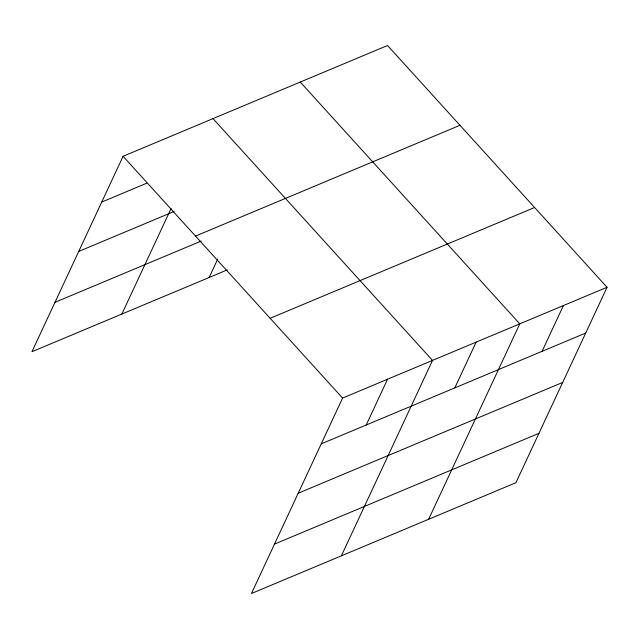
<?xml version="1.0" encoding="UTF-8"?>
<svg xmlns="http://www.w3.org/2000/svg" width="639" height="639" viewBox="0 0 639 639"><rect width="100%" height="100%" fill="white"/><g stroke="black" fill="none" stroke-linecap="round" stroke-linejoin="round"><path stroke-width="0.96" d="M607.05 287.286L342.584 398.073L251.462 593.495L515.921 482.709L607.05 287.286L387.538 45.505L123.079 156.291L31.95 351.714L227.324 269.874M121.865 314.045L171.092 208.482M209.145 277.486L217.779 258.963M366.203 424.999L387.546 379.239M341.378 555.826L432.507 360.404L212.995 118.622M454.8 387.889L476.143 342.129M428.649 519.267L519.779 323.845L300.266 82.064M542.072 351.322L563.414 305.57M101.737 202.052L146.698 183.217M78.709 251.439L174.08 211.485M195.518 236.079L459.976 125.292M54.978 302.327L201.261 241.047M270.145 318.286L534.611 207.499M321.249 443.833L585.715 333.047M298.221 493.22L562.679 382.434M274.49 544.109L538.957 433.322M123.079 156.291L342.584 398.073"/></g></svg>
